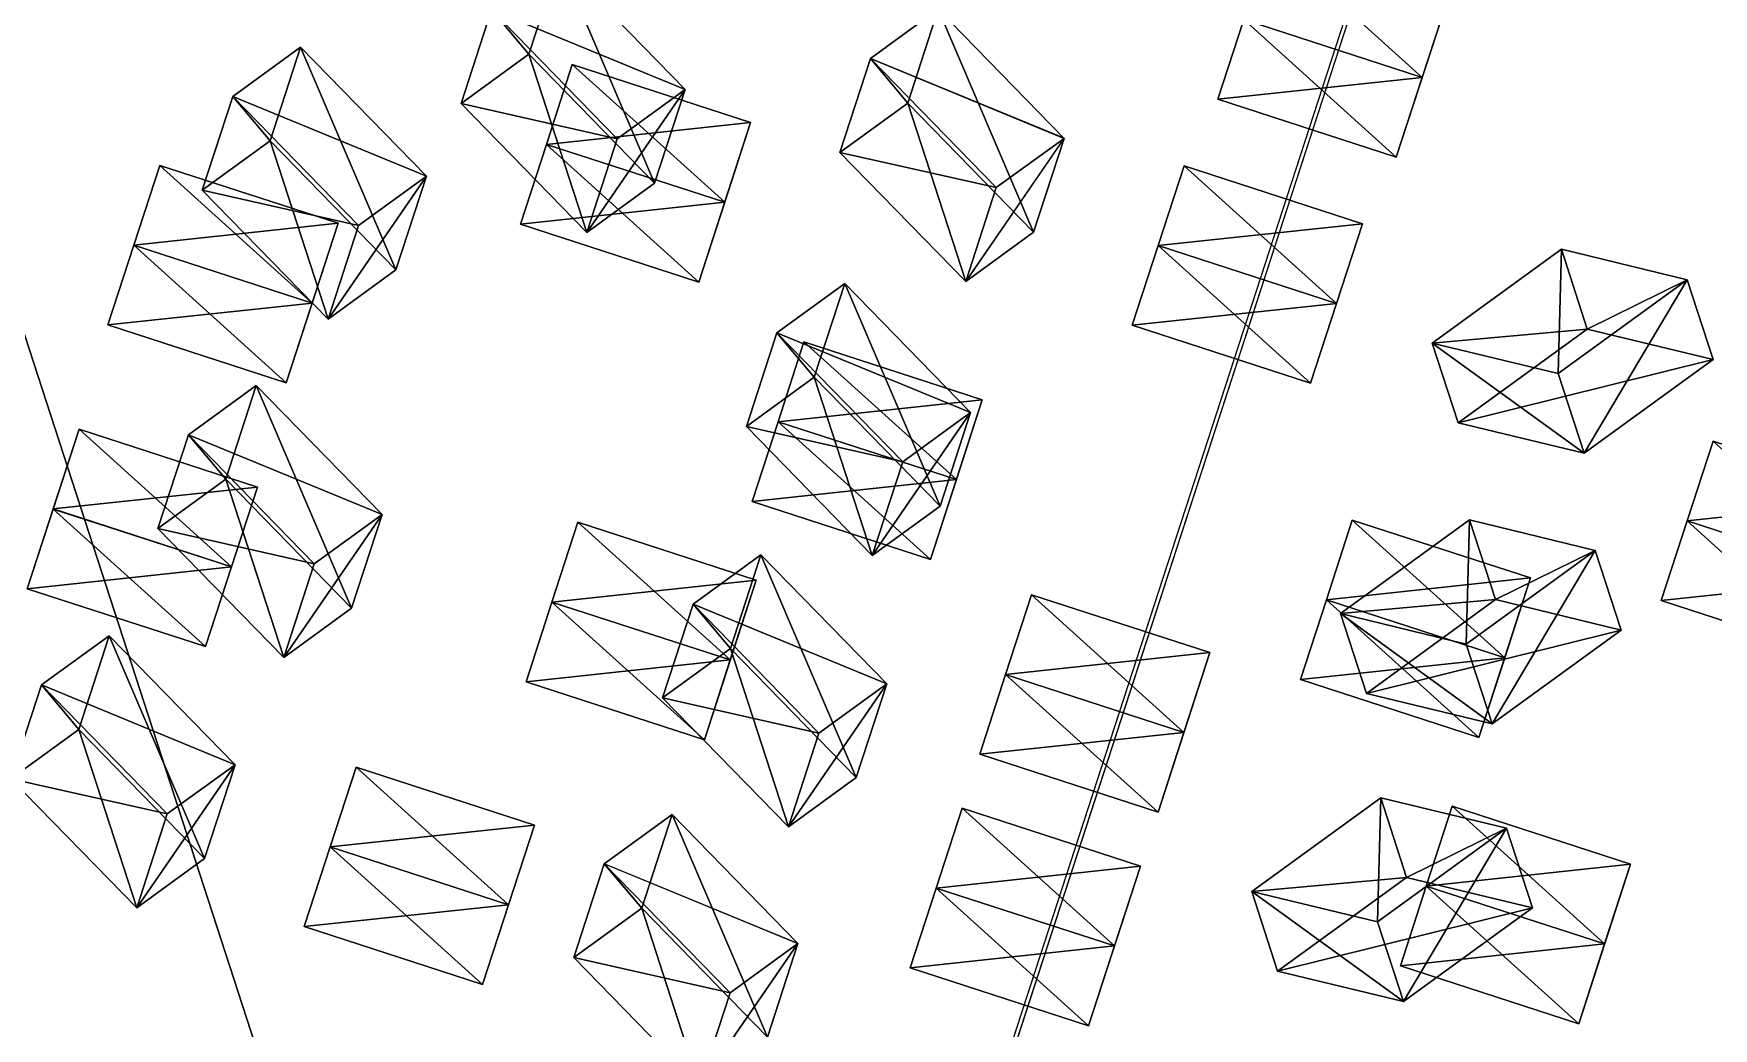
# Model space of a CAD drawing. Header units: metres. Extents: x -324 to 324, y -310 to 311.
# Drawn here: x -132.1 to -42.5, y -244.9 to -191.8 of the extents above; entities that cross this region are included whole.
import ezdxf

# ---------------------------------------------------------------- set-up
doc = ezdxf.new("R2010")
doc.units = ezdxf.units.M

msp = doc.modelspace()

# ---------------------------------------------------------------- linework, layer by layer
for p, q in [((-100.13974, -307.86996, -938.0959), (-61.935295, -190.30717, -738.10077)), ((-61.75302, -190.36641, -738.10077), (-99.94661, -307.93274, -938.09595))]:
    msp.add_line(p, q)
for points in [[(-100.0555, -307.9384, -938.3003), (-261.85693, -190.37546, -1061.9042), (-161.85385, -117.712006, -1261.8993), (-161.85374, -117.71191, -1261.8992)], [(-100.0555, -307.9384, -938.3003), (-161.85385, -117.712006, -1261.8993), (61.75289, -190.36646, -1261.8992), (61.75299, -190.36635, -1261.899)], [(161.85379, -117.71214, -738.10077), (-61.75302, -190.36641, -738.10077), (-99.94661, -307.93274, -938.09595), (-99.94651, -307.93265, -938.0958)], [(161.85379, -117.71214, -738.10077), (-99.94661, -307.93274, -938.09595), (100.05529, -307.93845, -1061.6997), (100.05539, -307.93835, -1061.6996)], [(-66.16269, -186.7804, -1197.4983), (-67.54479, -191.03406, -1188.5542), (-58.03423, -194.12424, -1188.5542), (-58.03413, -194.12413, -1188.5541)], [(-58.03423, -194.12424, -1188.5542), (-56.652122, -189.87057, -1197.4983), (-66.16269, -186.7804, -1197.4983), (-66.16259, -186.78029, -1197.4982)], [(-97.34152, -194.77052, -792.8031), (-104.049835, -187.8887, -795.567), (-107.66778, -190.51729, -793.3307), (-107.66768, -190.51718, -793.33057)], [(-107.66778, -190.51729, -793.3307), (-104.049835, -187.8887, -795.567), (-105.67477, -192.88895, -804.0733), (-105.67467, -192.88884, -804.0732)], [(-98.96645, -199.77077, -801.30945), (-105.67477, -192.88895, -804.0733), (-104.049835, -187.8887, -795.567), (-104.049736, -187.8886, -795.5669)], [(-104.049835, -187.8887, -795.567), (-97.34152, -194.77052, -792.8031), (-98.96645, -199.77077, -801.30945), (-98.966354, -199.77066, -801.3093)], [(-56.652122, -189.87057, -1197.4983), (-58.034058, -194.12372, -1199.7346), (-67.544624, -191.03354, -1199.7346), (-67.544525, -191.03343, -1199.7345)], [(-59.416164, -198.37738, -1190.7905), (-58.034058, -194.12372, -1199.7346), (-56.652122, -189.87057, -1197.4983), (-56.652023, -189.87047, -1197.4982)], [(-56.652122, -189.87057, -1197.4983), (-58.03423, -194.12424, -1188.5542), (-59.416164, -198.37738, -1190.7905), (-59.416065, -198.37727, -1190.7904)], [(-61.935295, -190.30717, -738.10077), (-261.94806, -190.31653, -1061.6997), (-100.13974, -307.86996, -938.0959), (-100.13964, -307.86987, -938.09576)], [(-105.67477, -192.88895, -804.0733), (-109.29271, -195.51753, -801.83704), (-107.66778, -190.51729, -793.3307), (-107.66768, -190.51718, -793.33057)], [(-100.959465, -197.39911, -790.56683), (-107.66778, -190.51729, -793.3307), (-109.29271, -195.51753, -801.83704), (-109.29261, -195.51743, -801.8369)], [(-107.66778, -190.51729, -793.3307), (-100.959465, -197.39911, -790.56683), (-97.34152, -194.77052, -792.8031), (-97.34142, -194.77042, -792.803)], [(-100.0555, -307.9384, -938.3003), (61.75289, -190.36646, -1261.8992), (99.94637, -307.9328, -1061.904), (99.94647, -307.9327, -1061.9039)], [(-77.13466, -197.37059, -763.1679), (-83.84297, -190.48877, -765.9318), (-87.460915, -193.11736, -763.6955), (-87.460815, -193.11725, -763.6954)], [(-87.460915, -193.11736, -763.6955), (-83.84297, -190.48877, -765.9318), (-85.4679, -195.48901, -774.4381), (-85.467804, -195.4889, -774.438)], [(-78.75959, -202.37083, -771.67426), (-85.4679, -195.48901, -774.4381), (-83.84297, -190.48877, -765.9318), (-83.84287, -190.48866, -765.9317)], [(-83.84297, -190.48877, -765.9318), (-77.13466, -197.37059, -763.1679), (-78.75959, -202.37083, -771.67426), (-78.75949, -202.37073, -771.67413)], [(-68.92673, -195.2872, -1190.7905), (-67.544624, -191.03354, -1199.7346), (-58.034058, -194.12372, -1199.7346), (-58.03396, -194.12361, -1199.7345)], [(-67.544624, -191.03354, -1199.7346), (-68.92673, -195.2872, -1190.7905), (-67.54479, -191.03406, -1188.5542), (-67.54469, -191.03395, -1188.5541)], [(-67.54479, -191.03406, -1188.5542), (-68.92673, -195.2872, -1190.7905), (-59.416164, -198.37738, -1190.7905), (-59.416065, -198.37727, -1190.7904)], [(-59.416164, -198.37738, -1190.7905), (-58.03423, -194.12424, -1188.5542), (-67.54479, -191.03406, -1188.5542), (-67.54469, -191.03395, -1188.5541)], [(-111.1433, -199.39363, -820.5662), (-117.851616, -192.51181, -823.33014), (-121.46956, -195.1404, -821.0938), (-121.46946, -195.14029, -821.0937)], [(-121.46956, -195.1404, -821.0938), (-117.851616, -192.51181, -823.33014), (-119.47655, -197.51205, -831.8364), (-119.47645, -197.51195, -831.8363)], [(-112.768234, -204.39388, -829.0726), (-119.47655, -197.51205, -831.8364), (-117.851616, -192.51181, -823.33014), (-117.85152, -192.5117, -823.33)], [(-117.851616, -192.51181, -823.33014), (-111.1433, -199.39363, -820.5662), (-112.768234, -204.39388, -829.0726), (-112.768135, -204.39377, -829.07245)], [(-102.5844, -202.39935, -799.0731), (-109.29271, -195.51753, -801.83704), (-105.67477, -192.88895, -804.0733), (-105.67467, -192.88884, -804.0732)], [(-105.67477, -192.88895, -804.0733), (-98.96645, -199.77077, -801.30945), (-102.5844, -202.39935, -799.0731), (-102.5843, -202.39925, -799.073)], [(-103.36157, -193.43933, -1161.8463), (-104.743675, -197.693, -1152.9022), (-95.233116, -200.78317, -1152.9022), (-95.23302, -200.78307, -1152.9021)], [(-104.743675, -197.693, -1152.9022), (-103.36157, -193.43933, -1161.8463), (-104.74351, -197.69247, -1164.0826), (-104.74341, -197.69237, -1164.0825)], [(-104.74351, -197.69247, -1164.0826), (-103.36157, -193.43933, -1161.8463), (-93.85101, -196.52951, -1161.8463), (-93.850914, -196.5294, -1161.8462)], [(-95.233116, -200.78317, -1152.9022), (-93.85101, -196.52951, -1161.8463), (-103.36157, -193.43933, -1161.8463), (-103.36147, -193.43922, -1161.8462)], [(-85.4679, -195.48901, -774.4381), (-89.085846, -198.1176, -772.20184), (-87.460915, -193.11736, -763.6955), (-87.460815, -193.11725, -763.6954)], [(-80.7526, -199.99918, -760.93164), (-87.460915, -193.11736, -763.6955), (-89.085846, -198.1176, -772.20184), (-89.08575, -198.1175, -772.2017)], [(-87.460915, -193.11736, -763.6955), (-80.7526, -199.99918, -760.93164), (-77.13466, -197.37059, -763.1679), (-77.13456, -197.37048, -763.1678)], [(-58.034058, -194.12372, -1199.7346), (-59.416164, -198.37738, -1190.7905), (-68.92673, -195.2872, -1190.7905), (-68.92663, -195.2871, -1190.7904)], [(-119.47655, -197.51205, -831.8364), (-123.09449, -200.14064, -829.60016), (-121.46956, -195.1404, -821.0938), (-121.46946, -195.14029, -821.0937)], [(-114.761246, -202.02222, -818.32996), (-121.46956, -195.1404, -821.0938), (-123.09449, -200.14064, -829.60016), (-123.09439, -200.14053, -829.60004)], [(-121.46956, -195.1404, -821.0938), (-114.761246, -202.02222, -818.32996), (-111.1433, -199.39363, -820.5662), (-111.1432, -199.39352, -820.5661)], [(-102.5844, -202.39935, -799.0731), (-98.96645, -199.77077, -801.30945), (-97.34152, -194.77052, -792.8031), (-97.34142, -194.77042, -792.803)], [(-97.34152, -194.77052, -792.8031), (-100.959465, -197.39911, -790.56683), (-102.5844, -202.39935, -799.0731), (-102.5843, -202.39925, -799.073)], [(-109.29271, -195.51753, -801.83704), (-102.5844, -202.39935, -799.0731), (-100.959465, -197.39911, -790.56683), (-100.959366, -197.399, -790.5667)], [(-82.37753, -204.99942, -769.4379), (-89.085846, -198.1176, -772.20184), (-85.4679, -195.48901, -774.4381), (-85.467804, -195.4889, -774.438)], [(-85.4679, -195.48901, -774.4381), (-78.75959, -202.37083, -771.67426), (-82.37753, -204.99942, -769.4379), (-82.37743, -204.99931, -769.4378)], [(-93.85101, -196.52951, -1161.8463), (-95.23295, -200.78265, -1164.0826), (-104.74351, -197.69247, -1164.0826), (-104.74341, -197.69237, -1164.0825)], [(-96.61505, -205.03632, -1155.1385), (-95.23295, -200.78265, -1164.0826), (-93.85101, -196.52951, -1161.8463), (-93.850914, -196.5294, -1161.8462)], [(-93.85101, -196.52951, -1161.8463), (-95.233116, -200.78317, -1152.9022), (-96.61505, -205.03632, -1155.1385), (-96.61495, -205.03621, -1155.1384)], [(-116.38618, -207.02246, -826.83624), (-123.09449, -200.14064, -829.60016), (-119.47655, -197.51205, -831.8364), (-119.47645, -197.51195, -831.8363)], [(-119.47655, -197.51205, -831.8364), (-112.768234, -204.39388, -829.0726), (-116.38618, -207.02246, -826.83624), (-116.38608, -207.02235, -826.8361)], [(-106.12561, -201.94614, -1155.1385), (-104.74351, -197.69247, -1164.0826), (-95.23295, -200.78265, -1164.0826), (-95.23285, -200.78255, -1164.0825)], [(-104.74351, -197.69247, -1164.0826), (-106.12561, -201.94614, -1155.1385), (-104.743675, -197.693, -1152.9022), (-104.743576, -197.69289, -1152.9021)], [(-104.743675, -197.693, -1152.9022), (-106.12561, -201.94614, -1155.1385), (-96.61505, -205.03632, -1155.1385), (-96.61495, -205.03621, -1155.1384)], [(-96.61505, -205.03632, -1155.1385), (-95.233116, -200.78317, -1152.9022), (-104.743675, -197.693, -1152.9022), (-104.743576, -197.69289, -1152.9021)], [(-82.37753, -204.99942, -769.4379), (-78.75959, -202.37083, -771.67426), (-77.13466, -197.37059, -763.1679), (-77.13456, -197.37048, -763.1678)], [(-77.13466, -197.37059, -763.1679), (-80.7526, -199.99918, -760.93164), (-82.37753, -204.99942, -769.4379), (-82.37743, -204.99931, -769.4378)], [(-125.35979, -198.81293, -1138.0323), (-126.74189, -203.06659, -1129.0883), (-117.23133, -206.15677, -1129.0883), (-117.23123, -206.15666, -1129.0881)], [(-126.74189, -203.06659, -1129.0883), (-125.35979, -198.81293, -1138.0323), (-126.74172, -203.06607, -1140.2687), (-126.74162, -203.06596, -1140.2686)], [(-126.74172, -203.06607, -1140.2687), (-125.35979, -198.81293, -1138.0323), (-115.84923, -201.9031, -1138.0323), (-115.84913, -201.903, -1138.0322)], [(-117.23133, -206.15677, -1129.0883), (-115.84923, -201.9031, -1138.0323), (-125.35979, -198.81293, -1138.0323), (-125.35969, -198.81282, -1138.0322)], [(-89.085846, -198.1176, -772.20184), (-82.37753, -204.99942, -769.4379), (-80.7526, -199.99918, -760.93164), (-80.7525, -199.99907, -760.9315)], [(-70.72932, -198.8351, -1171.7496), (-72.11142, -203.08876, -1162.8055), (-62.60086, -206.17894, -1162.8055), (-62.60076, -206.17883, -1162.8054)], [(-72.11142, -203.08876, -1162.8055), (-70.72932, -198.8351, -1171.7496), (-72.11125, -203.08824, -1173.986), (-72.11115, -203.08813, -1173.9858)], [(-72.11125, -203.08824, -1173.986), (-70.72932, -198.8351, -1171.7496), (-61.218754, -201.92528, -1171.7496), (-61.218655, -201.92517, -1171.7495)], [(-62.60086, -206.17894, -1162.8055), (-61.218754, -201.92528, -1171.7496), (-70.72932, -198.8351, -1171.7496), (-70.72922, -198.83499, -1171.7495)], [(-116.38618, -207.02246, -826.83624), (-112.768234, -204.39388, -829.0726), (-111.1433, -199.39363, -820.5662), (-111.1432, -199.39352, -820.5661)], [(-111.1433, -199.39363, -820.5662), (-114.761246, -202.02222, -818.32996), (-116.38618, -207.02246, -826.83624), (-116.38608, -207.02235, -826.8361)], [(-123.09449, -200.14064, -829.60016), (-116.38618, -207.02246, -826.83624), (-114.761246, -202.02222, -818.32996), (-114.76115, -202.02211, -818.32983)], [(-95.23295, -200.78265, -1164.0826), (-96.61505, -205.03632, -1155.1385), (-106.12561, -201.94614, -1155.1385), (-106.12551, -201.94603, -1155.1384)], [(-115.84923, -201.9031, -1138.0323), (-117.23116, -206.15625, -1140.2687), (-126.74172, -203.06607, -1140.2687), (-126.74162, -203.06596, -1140.2686)], [(-118.613266, -210.40991, -1131.3246), (-117.23116, -206.15625, -1140.2687), (-115.84923, -201.9031, -1138.0323), (-115.84913, -201.903, -1138.0322)], [(-115.84923, -201.9031, -1138.0323), (-117.23133, -206.15677, -1129.0883), (-118.613266, -210.40991, -1131.3246), (-118.61317, -210.4098, -1131.3245)], [(-61.218754, -201.92528, -1171.7496), (-62.60069, -206.17842, -1173.986), (-72.11125, -203.08824, -1173.986), (-72.11115, -203.08813, -1173.9858)], [(-63.982796, -210.43208, -1165.0419), (-62.60069, -206.17842, -1173.986), (-61.218754, -201.92528, -1171.7496), (-61.218655, -201.92517, -1171.7495)], [(-61.218754, -201.92528, -1171.7496), (-62.60086, -206.17894, -1162.8055), (-63.982796, -210.43208, -1165.0419), (-63.982697, -210.43198, -1165.0417)], [(-128.12383, -207.31973, -1131.3246), (-126.74172, -203.06607, -1140.2687), (-117.23116, -206.15625, -1140.2687), (-117.231064, -206.15614, -1140.2686)], [(-126.74172, -203.06607, -1140.2687), (-128.12383, -207.31973, -1131.3246), (-126.74189, -203.06659, -1129.0883), (-126.74179, -203.06648, -1129.0881)], [(-126.74189, -203.06659, -1129.0883), (-128.12383, -207.31973, -1131.3246), (-118.613266, -210.40991, -1131.3246), (-118.61317, -210.4098, -1131.3245)], [(-118.613266, -210.40991, -1131.3246), (-117.23133, -206.15677, -1129.0883), (-126.74189, -203.06659, -1129.0883), (-126.74179, -203.06648, -1129.0881)], [(-73.493355, -207.3419, -1165.0419), (-72.11125, -203.08824, -1173.986), (-62.60069, -206.17842, -1173.986), (-62.60059, -206.17831, -1173.9858)], [(-72.11125, -203.08824, -1173.986), (-73.493355, -207.3419, -1165.0419), (-72.11142, -203.08876, -1162.8055), (-72.11132, -203.08865, -1162.8054)], [(-72.11142, -203.08876, -1162.8055), (-73.493355, -207.3419, -1165.0419), (-63.982796, -210.43208, -1165.0419), (-63.982697, -210.43198, -1165.0417)], [(-63.982796, -210.43208, -1165.0419), (-62.60086, -206.17894, -1162.8055), (-72.11142, -203.08876, -1162.8055), (-72.11132, -203.08865, -1162.8054)], [(-50.786285, -209.91522, -774.2318), (-57.4946, -208.29028, -766.9959), (-50.61277, -203.29004, -761.7387), (-50.61267, -203.28993, -761.7386)], [(-49.230835, -207.54318, -759.50244), (-50.61277, -203.29004, -761.7387), (-57.4946, -208.29028, -766.9959), (-57.4945, -208.29018, -766.9958)], [(-50.61277, -203.29004, -761.7387), (-43.904453, -204.91498, -768.9746), (-50.786285, -209.91522, -774.2318), (-50.786186, -209.91512, -774.2317)], [(-43.904453, -204.91498, -768.9746), (-50.61277, -203.29004, -761.7387), (-49.230835, -207.54318, -759.50244), (-49.230736, -207.54308, -759.5023)], [(-82.11921, -212.00038, -788.42834), (-88.82752, -205.11856, -791.19226), (-92.445465, -207.74715, -788.95593), (-92.445366, -207.74704, -788.9558)], [(-92.445465, -207.74715, -788.95593), (-88.82752, -205.11856, -791.19226), (-90.45245, -210.1188, -799.69855), (-90.452354, -210.1187, -799.6984)], [(-83.74414, -217.00063, -796.9347), (-90.45245, -210.1188, -799.69855), (-88.82752, -205.11856, -791.19226), (-88.82742, -205.11845, -791.19214)], [(-88.82752, -205.11856, -791.19226), (-82.11921, -212.00038, -788.42834), (-83.74414, -217.00063, -796.9347), (-83.74404, -217.00052, -796.9346)], [(-49.40435, -214.16837, -771.99554), (-50.786285, -209.91522, -774.2318), (-43.904453, -204.91498, -768.9746), (-43.904354, -204.91487, -768.9745)], [(-43.904453, -204.91498, -768.9746), (-42.522522, -209.16812, -766.73834), (-49.40435, -214.16837, -771.99554), (-49.40425, -214.16826, -771.9954)], [(-49.230835, -207.54318, -759.50244), (-42.522522, -209.16812, -766.73834), (-43.904453, -204.91498, -768.9746), (-43.904354, -204.91487, -768.9745)], [(-117.23116, -206.15625, -1140.2687), (-118.613266, -210.40991, -1131.3246), (-128.12383, -207.31973, -1131.3246), (-128.12372, -207.31963, -1131.3245)], [(-62.60069, -206.17842, -1173.986), (-63.982796, -210.43208, -1165.0419), (-73.493355, -207.3419, -1165.0419), (-73.493256, -207.3418, -1165.0417)], [(-90.45245, -210.1188, -799.69855), (-94.0704, -212.74739, -797.4623), (-92.445465, -207.74715, -788.95593), (-92.445366, -207.74704, -788.9558)], [(-85.73715, -214.62897, -786.1921), (-92.445465, -207.74715, -788.95593), (-94.0704, -212.74739, -797.4623), (-94.0703, -212.74728, -797.46216)], [(-92.445465, -207.74715, -788.95593), (-85.73715, -214.62897, -786.1921), (-82.11921, -212.00038, -788.42834), (-82.11911, -212.00027, -788.4282)], [(-57.4946, -208.29028, -766.9959), (-56.112667, -212.54343, -764.75964), (-49.230835, -207.54318, -759.50244), (-49.230736, -207.54308, -759.5023)], [(-42.522522, -209.16812, -766.73834), (-49.230835, -207.54318, -759.50244), (-56.112667, -212.54343, -764.75964), (-56.112568, -212.54332, -764.7595)], [(-91.00253, -208.23253, -1141.3489), (-92.384636, -212.48619, -1132.4048), (-82.87408, -215.57637, -1132.4048), (-82.87398, -215.57626, -1132.4047)], [(-92.384636, -212.48619, -1132.4048), (-91.00253, -208.23253, -1141.3489), (-92.38447, -212.48567, -1143.5852), (-92.38437, -212.48557, -1143.5851)], [(-92.38447, -212.48567, -1143.5852), (-91.00253, -208.23253, -1141.3489), (-81.491974, -211.32271, -1141.3489), (-81.491875, -211.3226, -1141.3488)], [(-82.87408, -215.57637, -1132.4048), (-81.491974, -211.32271, -1141.3489), (-91.00253, -208.23253, -1141.3489), (-91.00243, -208.23242, -1141.3488)], [(-49.40435, -214.16837, -771.99554), (-56.112667, -212.54343, -764.75964), (-57.4946, -208.29028, -766.9959), (-57.4945, -208.29018, -766.9958)], [(-57.4946, -208.29028, -766.9959), (-50.786285, -209.91522, -774.2318), (-49.40435, -214.16837, -771.99554), (-49.40425, -214.16826, -771.9954)], [(-56.112667, -212.54343, -764.75964), (-49.40435, -214.16837, -771.99554), (-42.522522, -209.16812, -766.73834), (-42.522423, -209.16801, -766.7382)], [(-87.36208, -219.62921, -794.69836), (-94.0704, -212.74739, -797.4623), (-90.45245, -210.1188, -799.69855), (-90.452354, -210.1187, -799.6984)], [(-90.45245, -210.1188, -799.69855), (-83.74414, -217.00063, -796.9347), (-87.36208, -219.62921, -794.69836), (-87.361984, -219.6291, -794.69824)], [(-113.505226, -217.43492, -845.5937), (-120.21354, -210.5531, -848.3576), (-123.83148, -213.18169, -846.1213), (-123.83138, -213.18158, -846.12115)], [(-123.83148, -213.18169, -846.1213), (-120.21354, -210.5531, -848.3576), (-121.83847, -215.55334, -856.8639), (-121.83837, -215.55324, -856.8638)], [(-115.13016, -222.43517, -854.10004), (-121.83847, -215.55334, -856.8639), (-120.21354, -210.5531, -848.3576), (-120.21344, -210.553, -848.3575)], [(-120.21354, -210.5531, -848.3576), (-113.505226, -217.43492, -845.5937), (-115.13016, -222.43517, -854.10004), (-115.13006, -222.43506, -854.0999)], [(-81.491974, -211.32271, -1141.3489), (-82.87391, -215.57585, -1143.5852), (-92.38447, -212.48567, -1143.5852), (-92.38437, -212.48557, -1143.5851)], [(-84.25601, -219.82951, -1134.6411), (-82.87391, -215.57585, -1143.5852), (-81.491974, -211.32271, -1141.3489), (-81.491875, -211.3226, -1141.3488)], [(-81.491974, -211.32271, -1141.3489), (-82.87408, -215.57637, -1132.4048), (-84.25601, -219.82951, -1134.6411), (-84.25591, -219.8294, -1134.641)], [(-87.36208, -219.62921, -794.69836), (-83.74414, -217.00063, -796.9347), (-82.11921, -212.00038, -788.42834), (-82.11911, -212.00027, -788.4282)], [(-82.11921, -212.00038, -788.42834), (-85.73715, -214.62897, -786.1921), (-87.36208, -219.62921, -794.69836), (-87.361984, -219.6291, -794.69824)], [(-129.6632, -212.89069, -1108.5989), (-131.0453, -217.14435, -1099.6548), (-121.53474, -220.23453, -1099.6548), (-121.53464, -220.23442, -1099.6547)], [(-131.0453, -217.14435, -1099.6548), (-129.6632, -212.89069, -1108.5989), (-131.04514, -217.14383, -1110.8352), (-131.04503, -217.14372, -1110.8351)], [(-131.04514, -217.14383, -1110.8352), (-129.6632, -212.89069, -1108.5989), (-120.15263, -215.98087, -1108.5989), (-120.152534, -215.98076, -1108.5988)], [(-121.53474, -220.23453, -1099.6548), (-120.15263, -215.98087, -1108.5989), (-129.6632, -212.89069, -1108.5989), (-129.66309, -212.89058, -1108.5988)], [(-121.83847, -215.55334, -856.8639), (-125.45641, -218.18193, -854.6276), (-123.83148, -213.18169, -846.1213), (-123.83138, -213.18158, -846.12115)], [(-117.12317, -220.0635, -843.3574), (-123.83148, -213.18169, -846.1213), (-125.45641, -218.18193, -854.6276), (-125.456314, -218.18182, -854.6275)], [(-123.83148, -213.18169, -846.1213), (-117.12317, -220.0635, -843.3574), (-113.505226, -217.43492, -845.5937), (-113.50513, -217.43481, -845.59357)], [(-94.0704, -212.74739, -797.4623), (-87.36208, -219.62921, -794.69836), (-85.73715, -214.62897, -786.1921), (-85.73705, -214.62886, -786.19196)], [(-93.76657, -216.73933, -1134.6411), (-92.38447, -212.48567, -1143.5852), (-82.87391, -215.57585, -1143.5852), (-82.87381, -215.57574, -1143.5851)], [(-92.38447, -212.48567, -1143.5852), (-93.76657, -216.73933, -1134.6411), (-92.384636, -212.48619, -1132.4048), (-92.38454, -212.48608, -1132.4047)], [(-92.384636, -212.48619, -1132.4048), (-93.76657, -216.73933, -1134.6411), (-84.25601, -219.82951, -1134.6411), (-84.25591, -219.8294, -1134.641)], [(-84.25601, -219.82951, -1134.6411), (-82.87408, -215.57637, -1132.4048), (-92.384636, -212.48619, -1132.4048), (-92.38454, -212.48608, -1132.4047)], [(-42.523724, -213.52164, -1161.2476), (-43.90583, -217.7753, -1152.3035), (-34.395267, -220.86548, -1152.3035), (-34.39517, -220.86537, -1152.3033)], [(-43.90583, -217.7753, -1152.3035), (-42.523724, -213.52164, -1161.2476), (-43.90566, -217.77478, -1163.4839), (-43.90556, -217.77467, -1163.4838)], [(-43.90566, -217.77478, -1163.4839), (-42.523724, -213.52164, -1161.2476), (-33.01316, -216.61182, -1161.2476), (-33.01306, -216.61171, -1161.2474)], [(-34.395267, -220.86548, -1152.3035), (-33.01316, -216.61182, -1161.2476), (-42.523724, -213.52164, -1161.2476), (-42.523624, -213.52153, -1161.2474)], [(-118.7481, -225.06375, -851.8637), (-125.45641, -218.18193, -854.6276), (-121.83847, -215.55334, -856.8639), (-121.83837, -215.55324, -856.8638)], [(-121.83847, -215.55334, -856.8639), (-115.13016, -222.43517, -854.10004), (-118.7481, -225.06375, -851.8637), (-118.748, -225.06364, -851.8636)], [(-82.87391, -215.57585, -1143.5852), (-84.25601, -219.82951, -1134.6411), (-93.76657, -216.73933, -1134.6411), (-93.76647, -216.73923, -1134.641)], [(-120.15263, -215.98087, -1108.5989), (-121.53457, -220.23401, -1110.8352), (-131.04514, -217.14383, -1110.8352), (-131.04503, -217.14372, -1110.8351)], [(-122.91667, -224.48767, -1101.8911), (-121.53457, -220.23401, -1110.8352), (-120.15263, -215.98087, -1108.5989), (-120.152534, -215.98076, -1108.5988)], [(-120.15263, -215.98087, -1108.5989), (-121.53474, -220.23453, -1099.6548), (-122.91667, -224.48767, -1101.8911), (-122.91657, -224.48756, -1101.891)], [(-33.01316, -216.61182, -1161.2476), (-34.395096, -220.86496, -1163.4839), (-43.90566, -217.77478, -1163.4839), (-43.90556, -217.77467, -1163.4838)], [(-132.42723, -221.39749, -1101.8911), (-131.04514, -217.14383, -1110.8352), (-121.53457, -220.23401, -1110.8352), (-121.53447, -220.2339, -1110.8351)], [(-131.04514, -217.14383, -1110.8352), (-132.42723, -221.39749, -1101.8911), (-131.0453, -217.14435, -1099.6548), (-131.0452, -217.14424, -1099.6547)], [(-131.0453, -217.14435, -1099.6548), (-132.42723, -221.39749, -1101.8911), (-122.91667, -224.48767, -1101.8911), (-122.91657, -224.48756, -1101.891)], [(-122.91667, -224.48767, -1101.8911), (-121.53474, -220.23453, -1099.6548), (-131.0453, -217.14435, -1099.6548), (-131.0452, -217.14424, -1099.6547)], [(-118.7481, -225.06375, -851.8637), (-115.13016, -222.43517, -854.10004), (-113.505226, -217.43492, -845.5937), (-113.50513, -217.43481, -845.59357)], [(-113.505226, -217.43492, -845.5937), (-117.12317, -220.0635, -843.3574), (-118.7481, -225.06375, -851.8637), (-118.748, -225.06364, -851.8636)], [(-125.45641, -218.18193, -854.6276), (-118.7481, -225.06375, -851.8637), (-117.12317, -220.0635, -843.3574), (-117.12307, -220.0634, -843.3573)], [(-103.06301, -217.85233, -1115.6002), (-104.445114, -222.10599, -1106.6561), (-94.934555, -225.19617, -1106.6561), (-94.934456, -225.19606, -1106.656)], [(-104.445114, -222.10599, -1106.6561), (-103.06301, -217.85233, -1115.6002), (-104.44495, -222.10547, -1117.8365), (-104.44485, -222.10536, -1117.8364)], [(-104.44495, -222.10547, -1117.8365), (-103.06301, -217.85233, -1115.6002), (-93.55245, -220.9425, -1115.6002), (-93.55235, -220.9424, -1115.6001)], [(-94.934555, -225.19617, -1106.6561), (-93.55245, -220.9425, -1115.6002), (-103.06301, -217.85233, -1115.6002), (-103.06291, -217.85222, -1115.6001)], [(-61.761833, -217.73344, -1141.3489), (-63.14394, -221.9871, -1132.4048), (-53.633377, -225.07729, -1132.4048), (-53.633278, -225.07718, -1132.4047)], [(-63.14394, -221.9871, -1132.4048), (-61.761833, -217.73344, -1141.3489), (-63.14377, -221.98659, -1143.5852), (-63.14367, -221.98648, -1143.5851)], [(-63.14377, -221.98659, -1143.5852), (-61.761833, -217.73344, -1141.3489), (-52.25127, -220.82362, -1141.3489), (-52.25117, -220.82352, -1141.3488)], [(-55.684105, -224.35178, -798.6618), (-62.392418, -222.72684, -791.4259), (-55.51059, -217.7266, -786.1687), (-55.51049, -217.72649, -786.1686)], [(-54.128654, -221.97974, -783.93243), (-55.51059, -217.7266, -786.1687), (-62.392418, -222.72684, -791.4259), (-62.39232, -222.72673, -791.4258)], [(-53.633377, -225.07729, -1132.4048), (-52.25127, -220.82362, -1141.3489), (-61.761833, -217.73344, -1141.3489), (-61.761734, -217.73334, -1141.3488)], [(-55.51059, -217.7266, -786.1687), (-48.802273, -219.35153, -793.4046), (-55.684105, -224.35178, -798.6618), (-55.684006, -224.35167, -798.6617)], [(-48.802273, -219.35153, -793.4046), (-55.51059, -217.7266, -786.1687), (-54.128654, -221.97974, -783.93243), (-54.128555, -221.97963, -783.9323)], [(-45.287766, -222.02844, -1154.5398), (-43.90566, -217.77478, -1163.4839), (-34.395096, -220.86496, -1163.4839), (-34.394997, -220.86485, -1163.4838)], [(-43.90566, -217.77478, -1163.4839), (-45.287766, -222.02844, -1154.5398), (-43.90583, -217.7753, -1152.3035), (-43.90573, -217.77519, -1152.3033)], [(-43.90583, -217.7753, -1152.3035), (-45.287766, -222.02844, -1154.5398), (-35.777203, -225.11862, -1154.5398), (-35.777103, -225.11852, -1154.5397)], [(-35.777203, -225.11862, -1154.5398), (-34.395267, -220.86548, -1152.3035), (-43.90583, -217.7753, -1152.3035), (-43.90573, -217.77519, -1152.3033)], [(-54.30217, -228.60492, -796.42554), (-55.684105, -224.35178, -798.6618), (-48.802273, -219.35153, -793.4046), (-48.802174, -219.35143, -793.4045)], [(-48.802273, -219.35153, -793.4046), (-47.42034, -223.60468, -791.16833), (-54.30217, -228.60492, -796.42554), (-54.30207, -228.60481, -796.4254)], [(-54.128654, -221.97974, -783.93243), (-47.42034, -223.60468, -791.16833), (-48.802273, -219.35153, -793.4046), (-48.802174, -219.35143, -793.4045)], [(-121.53457, -220.23401, -1110.8352), (-122.91667, -224.48767, -1101.8911), (-132.42723, -221.39749, -1101.8911), (-132.42712, -221.39738, -1101.891)], [(-86.59094, -226.46951, -812.6703), (-93.299255, -219.58768, -815.4342), (-96.9172, -222.21628, -813.1979), (-96.9171, -222.21617, -813.19775)], [(-96.9172, -222.21628, -813.1979), (-93.299255, -219.58768, -815.4342), (-94.92419, -224.58794, -823.9405), (-94.92409, -224.58783, -823.94037)], [(-88.21587, -231.46976, -821.17664), (-94.92419, -224.58794, -823.9405), (-93.299255, -219.58768, -815.4342), (-93.29916, -219.58757, -815.4341)], [(-93.299255, -219.58768, -815.4342), (-86.59094, -226.46951, -812.6703), (-88.21587, -231.46976, -821.17664), (-88.215775, -231.46965, -821.1765)], [(-93.55245, -220.9425, -1115.6002), (-94.93439, -225.19565, -1117.8365), (-104.44495, -222.10547, -1117.8365), (-104.44485, -222.10536, -1117.8364)], [(-96.31649, -229.44931, -1108.8925), (-94.93439, -225.19565, -1117.8365), (-93.55245, -220.9425, -1115.6002), (-93.55235, -220.9424, -1115.6001)], [(-93.55245, -220.9425, -1115.6002), (-94.934555, -225.19617, -1106.6561), (-96.31649, -229.44931, -1108.8925), (-96.31639, -229.4492, -1108.8923)], [(-52.25127, -220.82362, -1141.3489), (-53.633205, -225.07677, -1143.5852), (-63.14377, -221.98659, -1143.5852), (-63.14367, -221.98648, -1143.5851)], [(-55.015312, -229.33043, -1134.6411), (-53.633205, -225.07677, -1143.5852), (-52.25127, -220.82362, -1141.3489), (-52.25117, -220.82352, -1141.3488)], [(-52.25127, -220.82362, -1141.3489), (-53.633377, -225.07729, -1132.4048), (-55.015312, -229.33043, -1134.6411), (-55.015213, -229.33032, -1134.641)], [(-34.395096, -220.86496, -1163.4839), (-35.777203, -225.11862, -1154.5398), (-45.287766, -222.02844, -1154.5398), (-45.287666, -222.02834, -1154.5397)], [(-105.82705, -226.35913, -1108.8925), (-104.44495, -222.10547, -1117.8365), (-94.93439, -225.19565, -1117.8365), (-94.93429, -225.19554, -1117.8364)], [(-104.44495, -222.10547, -1117.8365), (-105.82705, -226.35913, -1108.8925), (-104.445114, -222.10599, -1106.6561), (-104.445015, -222.10588, -1106.656)], [(-104.445114, -222.10599, -1106.6561), (-105.82705, -226.35913, -1108.8925), (-96.31649, -229.44931, -1108.8925), (-96.31639, -229.4492, -1108.8923)], [(-96.31649, -229.44931, -1108.8925), (-94.934555, -225.19617, -1106.6561), (-104.445114, -222.10599, -1106.6561), (-104.445015, -222.10588, -1106.656)], [(-78.86825, -221.71754, -1123.2004), (-80.25035, -225.9712, -1114.2563), (-70.73979, -229.06139, -1114.2563), (-70.73969, -229.06128, -1114.2562)], [(-80.25035, -225.9712, -1114.2563), (-78.86825, -221.71754, -1123.2004), (-80.25018, -225.97069, -1125.4368), (-80.250084, -225.97058, -1125.4366)], [(-80.25018, -225.97069, -1125.4368), (-78.86825, -221.71754, -1123.2004), (-69.35769, -224.80772, -1123.2004), (-69.35759, -224.80762, -1123.2003)], [(-70.73979, -229.06139, -1114.2563), (-69.35769, -224.80772, -1123.2004), (-78.86825, -221.71754, -1123.2004), (-78.86815, -221.71744, -1123.2003)], [(-64.52587, -226.24025, -1134.6411), (-63.14377, -221.98659, -1143.5852), (-53.633205, -225.07677, -1143.5852), (-53.633106, -225.07666, -1143.5851)], [(-63.14377, -221.98659, -1143.5852), (-64.52587, -226.24025, -1134.6411), (-63.14394, -221.9871, -1132.4048), (-63.14384, -221.987, -1132.4047)], [(-63.14394, -221.9871, -1132.4048), (-64.52587, -226.24025, -1134.6411), (-55.015312, -229.33043, -1134.6411), (-55.015213, -229.33032, -1134.641)], [(-55.015312, -229.33043, -1134.6411), (-53.633377, -225.07729, -1132.4048), (-63.14394, -221.9871, -1132.4048), (-63.14384, -221.987, -1132.4047)], [(-62.392418, -222.72684, -791.4259), (-61.010487, -226.97998, -789.18964), (-54.128654, -221.97974, -783.93243), (-54.128555, -221.97963, -783.9323)], [(-47.42034, -223.60468, -791.16833), (-54.128654, -221.97974, -783.93243), (-61.010487, -226.97998, -789.18964), (-61.010387, -226.97987, -789.1895)], [(-94.92419, -224.58794, -823.9405), (-98.54213, -227.21652, -821.7042), (-96.9172, -222.21628, -813.1979), (-96.9171, -222.21617, -813.19775)], [(-90.208885, -229.0981, -810.434), (-96.9172, -222.21628, -813.1979), (-98.54213, -227.21652, -821.7042), (-98.54203, -227.21642, -821.7041)], [(-96.9172, -222.21628, -813.1979), (-90.208885, -229.0981, -810.434), (-86.59094, -226.46951, -812.6703), (-86.59084, -226.4694, -812.67017)], [(-54.30217, -228.60492, -796.42554), (-61.010487, -226.97998, -789.18964), (-62.392418, -222.72684, -791.4259), (-62.39232, -222.72673, -791.4258)], [(-62.392418, -222.72684, -791.4259), (-55.684105, -224.35178, -798.6618), (-54.30217, -228.60492, -796.42554), (-54.30207, -228.60481, -796.4254)], [(-121.344376, -230.78441, -873.9675), (-128.05269, -223.90259, -876.73145), (-131.67064, -226.53117, -874.4951), (-131.67053, -226.53107, -874.495)], [(-131.67064, -226.53117, -874.4951), (-128.05269, -223.90259, -876.73145), (-129.67763, -228.90283, -885.23773), (-129.67752, -228.90273, -885.2376)], [(-122.96931, -235.78465, -882.4739), (-129.67763, -228.90283, -885.23773), (-128.05269, -223.90259, -876.73145), (-128.05258, -223.90248, -876.7313)], [(-128.05269, -223.90259, -876.73145), (-121.344376, -230.78441, -873.9675), (-122.96931, -235.78465, -882.4739), (-122.96921, -235.78455, -882.47375)], [(-61.010487, -226.97998, -789.18964), (-54.30217, -228.60492, -796.42554), (-47.42034, -223.60468, -791.16833), (-47.420242, -223.60457, -791.1682)], [(-91.83382, -234.09836, -818.9403), (-98.54213, -227.21652, -821.7042), (-94.92419, -224.58794, -823.9405), (-94.92409, -224.58783, -823.94037)], [(-94.92419, -224.58794, -823.9405), (-88.21587, -231.46976, -821.17664), (-91.83382, -234.09836, -818.9403), (-91.83372, -234.09825, -818.9402)], [(-69.35769, -224.80772, -1123.2004), (-70.739624, -229.06087, -1125.4368), (-80.25018, -225.97069, -1125.4368), (-80.250084, -225.97058, -1125.4366)], [(-72.12173, -233.31453, -1116.4927), (-70.739624, -229.06087, -1125.4368), (-69.35769, -224.80772, -1123.2004), (-69.35759, -224.80762, -1123.2003)], [(-69.35769, -224.80772, -1123.2004), (-70.73979, -229.06139, -1114.2563), (-72.12173, -233.31453, -1116.4927), (-72.12163, -233.31442, -1116.4926)], [(-94.93439, -225.19565, -1117.8365), (-96.31649, -229.44931, -1108.8925), (-105.82705, -226.35913, -1108.8925), (-105.82695, -226.35902, -1108.8923)], [(-53.633205, -225.07677, -1143.5852), (-55.015312, -229.33043, -1134.6411), (-64.52587, -226.24025, -1134.6411), (-64.52577, -226.24014, -1134.641)], [(-129.67763, -228.90283, -885.23773), (-133.29556, -231.53142, -883.00146), (-131.67064, -226.53117, -874.4951), (-131.67053, -226.53107, -874.495)], [(-124.96232, -233.413, -871.73126), (-131.67064, -226.53117, -874.4951), (-133.29556, -231.53142, -883.00146), (-133.29546, -231.53131, -883.00134)], [(-131.67064, -226.53117, -874.4951), (-124.96232, -233.413, -871.73126), (-121.344376, -230.78441, -873.9675), (-121.34428, -230.7843, -873.9674)], [(-91.83382, -234.09836, -818.9403), (-88.21587, -231.46976, -821.17664), (-86.59094, -226.46951, -812.6703), (-86.59084, -226.4694, -812.67017)], [(-86.59094, -226.46951, -812.6703), (-90.208885, -229.0981, -810.434), (-91.83382, -234.09836, -818.9403), (-91.83372, -234.09825, -818.9402)], [(-81.632286, -230.22435, -1116.4927), (-80.25018, -225.97069, -1125.4368), (-70.739624, -229.06087, -1125.4368), (-70.739525, -229.06076, -1125.4366)], [(-80.25018, -225.97069, -1125.4368), (-81.632286, -230.22435, -1116.4927), (-80.25035, -225.9712, -1114.2563), (-80.25025, -225.9711, -1114.2562)], [(-80.25035, -225.9712, -1114.2563), (-81.632286, -230.22435, -1116.4927), (-72.12173, -233.31453, -1116.4927), (-72.12163, -233.31442, -1116.4926)], [(-72.12173, -233.31453, -1116.4927), (-70.73979, -229.06139, -1114.2563), (-80.25035, -225.9712, -1114.2563), (-80.25025, -225.9711, -1114.2562)], [(-98.54213, -227.21652, -821.7042), (-91.83382, -234.09836, -818.9403), (-90.208885, -229.0981, -810.434), (-90.208786, -229.09799, -810.4339)], [(-126.58725, -238.41324, -880.23755), (-133.29556, -231.53142, -883.00146), (-129.67763, -228.90283, -885.23773), (-129.67752, -228.90273, -885.2376)], [(-129.67763, -228.90283, -885.23773), (-122.96931, -235.78465, -882.4739), (-126.58725, -238.41324, -880.23755), (-126.58715, -238.41313, -880.2374)], [(-70.739624, -229.06087, -1125.4368), (-72.12173, -233.31453, -1116.4927), (-81.632286, -230.22435, -1116.4927), (-81.63219, -230.22424, -1116.4926)], [(-126.58725, -238.41324, -880.23755), (-122.96931, -235.78465, -882.4739), (-121.344376, -230.78441, -873.9675), (-121.34428, -230.7843, -873.9674)], [(-121.344376, -230.78441, -873.9675), (-124.96232, -233.413, -871.73126), (-126.58725, -238.41324, -880.23755), (-126.58715, -238.41313, -880.2374)], [(-114.88838, -230.91496, -1083.4491), (-116.270485, -235.16862, -1074.505), (-106.759926, -238.2588, -1074.505), (-106.75983, -238.2587, -1074.5049)], [(-116.270485, -235.16862, -1074.505), (-114.88838, -230.91496, -1083.4491), (-116.27032, -235.1681, -1085.6854), (-116.27022, -235.168, -1085.6853)], [(-116.27032, -235.1681, -1085.6854), (-114.88838, -230.91496, -1083.4491), (-105.37782, -234.00514, -1083.4491), (-105.37772, -234.00504, -1083.449)], [(-106.759926, -238.2588, -1074.505), (-105.37782, -234.00514, -1083.4491), (-114.88838, -230.91496, -1083.4491), (-114.88828, -230.91486, -1083.449)], [(-133.29556, -231.53142, -883.00146), (-126.58725, -238.41324, -880.23755), (-124.96232, -233.413, -871.73126), (-124.96222, -233.41289, -871.73114)], [(-60.4181, -239.17137, -823.9215), (-67.12641, -237.54643, -816.6856), (-60.244583, -232.54619, -811.4284), (-60.244484, -232.54608, -811.4283)], [(-58.862648, -236.79933, -809.19214), (-60.244583, -232.54619, -811.4284), (-67.12641, -237.54643, -816.6856), (-67.12631, -237.54633, -816.6855)], [(-60.244583, -232.54619, -811.4284), (-53.536266, -234.17113, -818.6643), (-60.4181, -239.17137, -823.9215), (-60.418, -239.17126, -823.9214)], [(-53.536266, -234.17113, -818.6643), (-60.244583, -232.54619, -811.4284), (-58.862648, -236.79933, -809.19214), (-58.86255, -236.79922, -809.192)], [(-91.32445, -240.32677, -836.6165), (-98.03276, -233.44495, -839.38043), (-101.6507, -236.07353, -837.1441), (-101.650604, -236.07343, -837.144)], [(-101.6507, -236.07353, -837.1441), (-98.03276, -233.44495, -839.38043), (-99.65769, -238.44519, -847.8867), (-99.65759, -238.44508, -847.8866)], [(-92.94938, -245.32701, -845.12286), (-99.65769, -238.44519, -847.8867), (-98.03276, -233.44495, -839.38043), (-98.03266, -233.44484, -839.3803)], [(-98.03276, -233.44495, -839.38043), (-91.32445, -240.32677, -836.6165), (-92.94938, -245.32701, -845.12286), (-92.94928, -245.3269, -845.12274)], [(-82.56953, -233.10887, -1099.2483), (-83.95163, -237.36253, -1090.3042), (-74.44107, -240.45271, -1090.3042), (-74.44097, -240.4526, -1090.3041)], [(-83.95163, -237.36253, -1090.3042), (-82.56953, -233.10887, -1099.2483), (-83.95146, -237.36201, -1101.4846), (-83.95136, -237.36191, -1101.4845)], [(-83.95146, -237.36201, -1101.4846), (-82.56953, -233.10887, -1099.2483), (-73.05897, -236.19905, -1099.2483), (-73.05887, -236.19894, -1099.2482)], [(-74.44107, -240.45271, -1090.3042), (-73.05897, -236.19905, -1099.2483), (-82.56953, -233.10887, -1099.2483), (-82.56943, -233.10876, -1099.2482)], [(-56.434616, -233.00285, -1115.6002), (-57.816723, -237.25652, -1106.6561), (-48.30616, -240.3467, -1106.6561), (-48.30606, -240.34659, -1106.656)], [(-57.816723, -237.25652, -1106.6561), (-56.434616, -233.00285, -1115.6002), (-57.81655, -237.256, -1117.8365), (-57.816452, -237.25589, -1117.8364)], [(-57.81655, -237.256, -1117.8365), (-56.434616, -233.00285, -1115.6002), (-46.924053, -236.09303, -1115.6002), (-46.923954, -236.09293, -1115.6001)], [(-48.30616, -240.3467, -1106.6561), (-46.924053, -236.09303, -1115.6002), (-56.434616, -233.00285, -1115.6002), (-56.434517, -233.00275, -1115.6001)], [(-105.37782, -234.00514, -1083.4491), (-106.75976, -238.25829, -1085.6854), (-116.27032, -235.1681, -1085.6854), (-116.27022, -235.168, -1085.6853)], [(-108.14186, -242.51195, -1076.7413), (-106.75976, -238.25829, -1085.6854), (-105.37782, -234.00514, -1083.4491), (-105.37772, -234.00504, -1083.449)], [(-105.37782, -234.00514, -1083.4491), (-106.759926, -238.2588, -1074.505), (-108.14186, -242.51195, -1076.7413), (-108.14176, -242.51184, -1076.7412)], [(-59.036163, -243.42451, -821.68524), (-60.4181, -239.17137, -823.9215), (-53.536266, -234.17113, -818.6643), (-53.536167, -234.17102, -818.6642)], [(-53.536266, -234.17113, -818.6643), (-52.154335, -238.42427, -816.42804), (-59.036163, -243.42451, -821.68524), (-59.036064, -243.42441, -821.6851)], [(-58.862648, -236.79933, -809.19214), (-52.154335, -238.42427, -816.42804), (-53.536266, -234.17113, -818.6643), (-53.536167, -234.17102, -818.6642)], [(-117.65242, -239.42177, -1076.7413), (-116.27032, -235.1681, -1085.6854), (-106.75976, -238.25829, -1085.6854), (-106.75966, -238.25818, -1085.6853)], [(-116.27032, -235.1681, -1085.6854), (-117.65242, -239.42177, -1076.7413), (-116.270485, -235.16862, -1074.505), (-116.270386, -235.16852, -1074.5049)], [(-116.270485, -235.16862, -1074.505), (-117.65242, -239.42177, -1076.7413), (-108.14186, -242.51195, -1076.7413), (-108.14176, -242.51184, -1076.7412)], [(-108.14186, -242.51195, -1076.7413), (-106.759926, -238.2588, -1074.505), (-116.270485, -235.16862, -1074.505), (-116.270386, -235.16852, -1074.5049)], [(-99.65769, -238.44519, -847.8867), (-103.275635, -241.07378, -845.65045), (-101.6507, -236.07353, -837.1441), (-101.650604, -236.07343, -837.144)], [(-94.94239, -242.95535, -834.38025), (-101.6507, -236.07353, -837.1441), (-103.275635, -241.07378, -845.65045), (-103.275536, -241.07367, -845.6503)], [(-101.6507, -236.07353, -837.1441), (-94.94239, -242.95535, -834.38025), (-91.32445, -240.32677, -836.6165), (-91.32435, -240.32666, -836.6164)], [(-73.05897, -236.19905, -1099.2483), (-74.4409, -240.4522, -1101.4846), (-83.95146, -237.36201, -1101.4846), (-83.95136, -237.36191, -1101.4845)], [(-75.823006, -244.70586, -1092.5405), (-74.4409, -240.4522, -1101.4846), (-73.05897, -236.19905, -1099.2483), (-73.05887, -236.19894, -1099.2482)], [(-73.05897, -236.19905, -1099.2483), (-74.44107, -240.45271, -1090.3042), (-75.823006, -244.70586, -1092.5405), (-75.82291, -244.70575, -1092.5404)], [(-46.924053, -236.09303, -1115.6002), (-48.30599, -240.34618, -1117.8365), (-57.81655, -237.256, -1117.8365), (-57.816452, -237.25589, -1117.8364)], [(-49.688095, -244.59984, -1108.8925), (-48.30599, -240.34618, -1117.8365), (-46.924053, -236.09303, -1115.6002), (-46.923954, -236.09293, -1115.6001)], [(-46.924053, -236.09303, -1115.6002), (-48.30616, -240.3467, -1106.6561), (-49.688095, -244.59984, -1108.8925), (-49.687996, -244.59973, -1108.8923)], [(-85.333565, -241.61568, -1092.5405), (-83.95146, -237.36201, -1101.4846), (-74.4409, -240.4522, -1101.4846), (-74.4408, -240.45209, -1101.4845)], [(-83.95146, -237.36201, -1101.4846), (-85.333565, -241.61568, -1092.5405), (-83.95163, -237.36253, -1090.3042), (-83.95153, -237.36243, -1090.3041)], [(-83.95163, -237.36253, -1090.3042), (-85.333565, -241.61568, -1092.5405), (-75.823006, -244.70586, -1092.5405), (-75.82291, -244.70575, -1092.5404)], [(-75.823006, -244.70586, -1092.5405), (-74.44107, -240.45271, -1090.3042), (-83.95163, -237.36253, -1090.3042), (-83.95153, -237.36243, -1090.3041)], [(-67.12641, -237.54643, -816.6856), (-65.74448, -241.79958, -814.44934), (-58.862648, -236.79933, -809.19214), (-58.86255, -236.79922, -809.192)], [(-52.154335, -238.42427, -816.42804), (-58.862648, -236.79933, -809.19214), (-65.74448, -241.79958, -814.44934), (-65.74438, -241.79947, -814.4492)], [(-59.198658, -241.50966, -1108.8925), (-57.81655, -237.256, -1117.8365), (-48.30599, -240.34618, -1117.8365), (-48.30589, -240.34607, -1117.8364)], [(-57.81655, -237.256, -1117.8365), (-59.198658, -241.50966, -1108.8925), (-57.816723, -237.25652, -1106.6561), (-57.816624, -237.25641, -1106.656)], [(-57.816723, -237.25652, -1106.6561), (-59.198658, -241.50966, -1108.8925), (-49.688095, -244.59984, -1108.8925), (-49.687996, -244.59973, -1108.8923)], [(-49.688095, -244.59984, -1108.8925), (-48.30616, -240.3467, -1106.6561), (-57.816723, -237.25652, -1106.6561), (-57.816624, -237.25641, -1106.656)], [(-106.75976, -238.25829, -1085.6854), (-108.14186, -242.51195, -1076.7413), (-117.65242, -239.42177, -1076.7413), (-117.65232, -239.42166, -1076.7412)], [(-59.036163, -243.42451, -821.68524), (-65.74448, -241.79958, -814.44934), (-67.12641, -237.54643, -816.6856), (-67.12631, -237.54633, -816.6855)], [(-67.12641, -237.54643, -816.6856), (-60.4181, -239.17137, -823.9215), (-59.036163, -243.42451, -821.68524), (-59.036064, -243.42441, -821.6851)], [(-96.56732, -247.9556, -842.88654), (-103.275635, -241.07378, -845.65045), (-99.65769, -238.44519, -847.8867), (-99.65759, -238.44508, -847.8866)], [(-99.65769, -238.44519, -847.8867), (-92.94938, -245.32701, -845.12286), (-96.56732, -247.9556, -842.88654), (-96.56722, -247.95549, -842.8864)], [(-65.74448, -241.79958, -814.44934), (-59.036163, -243.42451, -821.68524), (-52.154335, -238.42427, -816.42804), (-52.154236, -238.42416, -816.4279)], [(-96.56732, -247.9556, -842.88654), (-92.94938, -245.32701, -845.12286), (-91.32445, -240.32677, -836.6165), (-91.32435, -240.32666, -836.6164)], [(-91.32445, -240.32677, -836.6165), (-94.94239, -242.95535, -834.38025), (-96.56732, -247.9556, -842.88654), (-96.56722, -247.95549, -842.8864)], [(-74.4409, -240.4522, -1101.4846), (-75.823006, -244.70586, -1092.5405), (-85.333565, -241.61568, -1092.5405), (-85.333466, -241.61557, -1092.5404)], [(-48.30599, -240.34618, -1117.8365), (-49.688095, -244.59984, -1108.8925), (-59.198658, -241.50966, -1108.8925), (-59.19856, -241.50955, -1108.8923)], [(-103.275635, -241.07378, -845.65045), (-96.56732, -247.9556, -842.88654), (-94.94239, -242.95535, -834.38025), (-94.94229, -242.95525, -834.3801)]]:
    msp.add_3dface(points)

doc.saveas('drawing.dxf')
